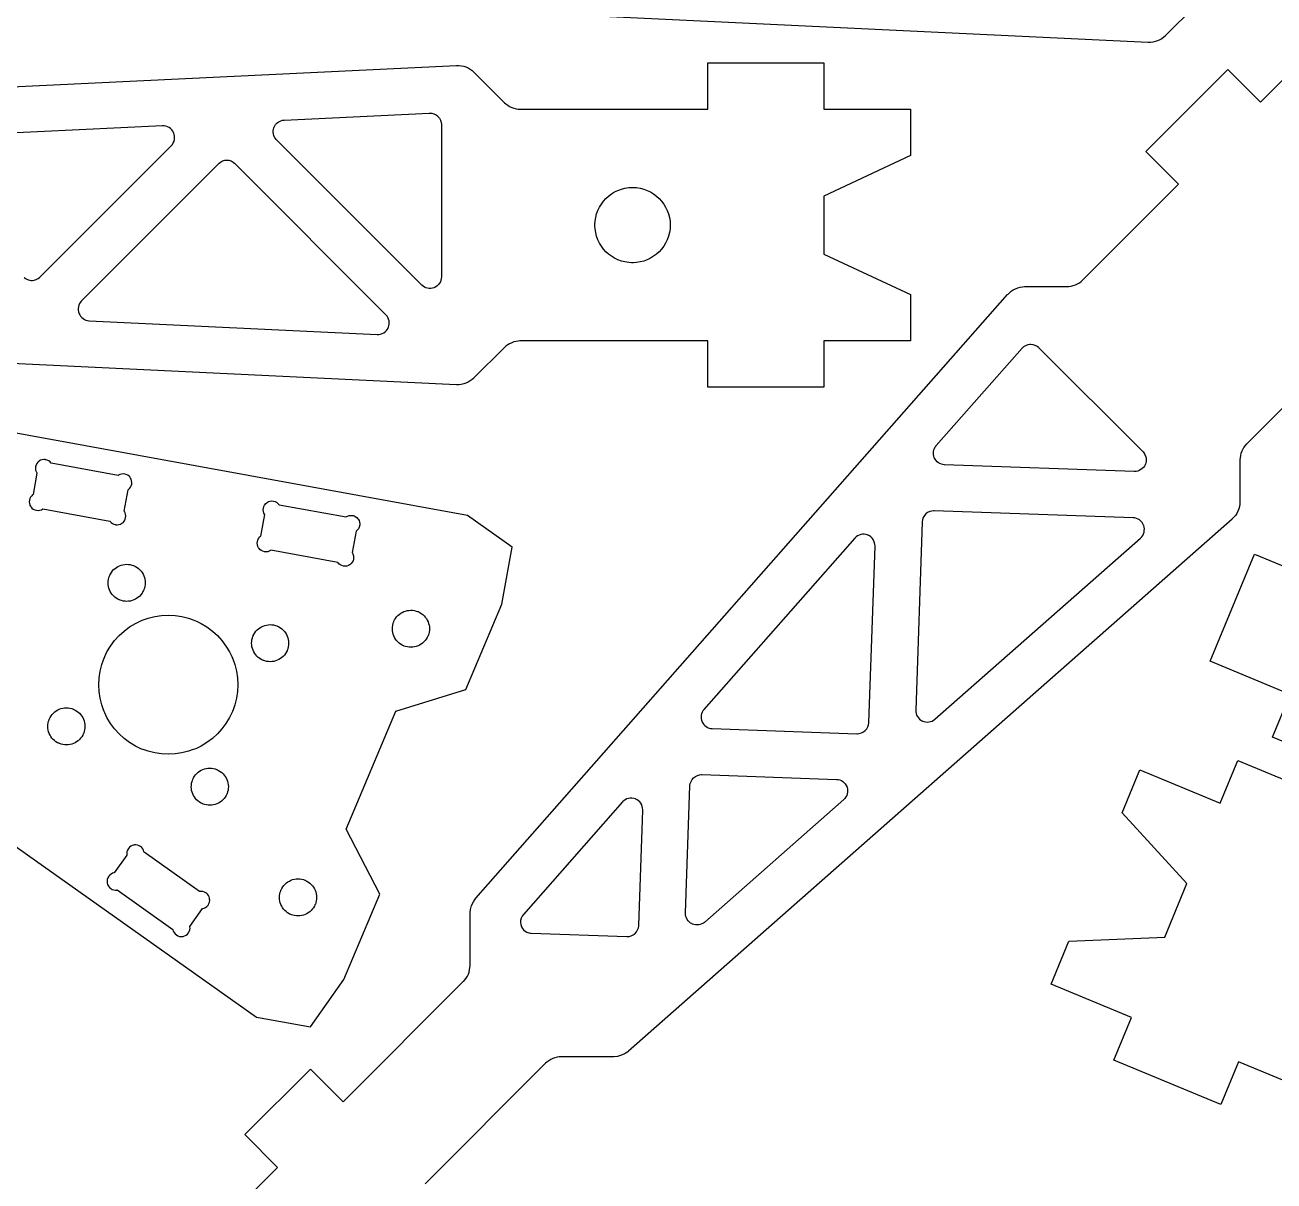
# Model space of a CAD drawing. Extents: x 0 to 997, y 0 to 569.
# Drawn here: x 246.2 to 354, y 100.9 to 200.6 of the extents above; entities that cross this region are included whole.
import ezdxf

# ---------------------------------------------------------------- set-up
doc = ezdxf.new("R2010")
doc.units = 0
doc.layers.get('0').update_dxf_attribs({"linetype": 'CONTINUOUS'})

msp = doc.modelspace()

# ---------------------------------------------------------------- linework, layer by layer
at = {"color": 0}
for points in [[(347.275, 202.321), (344.669, 199.715), (344.633, 199.678), (344.514, 199.575), (344.344, 199.453), (344.165, 199.349), (343.976, 199.264), (343.781, 199.2), (343.578, 199.156), (343.369, 199.133), (343.213, 199.129), (343.16, 199.132), (248.335, 203.669)], [(259.525, 93.5574), (268.01, 102.043), (265.182, 104.871), (270.838, 110.528), (273.667, 107.699), (284.04, 118.074), (284.076, 118.109), (284.174, 118.221), (284.29, 118.378), (284.392, 118.546), (284.475, 118.723), (284.54, 118.906), (284.588, 119.096), (284.617, 119.29), (284.626, 119.439), (284.626, 119.488), (284.626, 123.943), (284.626, 124.033), (284.66, 124.304), (284.756, 124.65), (284.912, 124.973), (285.067, 125.198), (285.126, 125.265), (331.035, 177.379), (331.071, 177.419), (331.185, 177.532), (331.349, 177.667), (331.525, 177.783), (331.713, 177.879), (331.908, 177.956), (332.112, 178.011), (332.322, 178.046), (332.482, 178.057), (332.536, 178.057), (336.124, 178.057), (336.124, 178.057), (336.174, 178.057), (336.322, 178.067), (336.517, 178.096), (336.706, 178.143), (336.89, 178.208), (337.067, 178.292), (337.233, 178.393), (337.392, 178.51), (337.504, 178.607), (337.539, 178.643), (345.792, 186.896), (342.963, 189.724), (350.035, 196.794), (352.862, 193.967), (358.165, 199.269)], [(188.626, 192.606), (283.451, 197.143), (283.504, 197.146), (283.662, 197.142), (283.869, 197.119), (284.072, 197.075), (284.268, 197.011), (284.457, 196.926), (284.638, 196.822), (284.806, 196.7), (284.925, 196.597), (284.963, 196.56), (287.568, 193.954), (287.603, 193.919), (287.714, 193.821), (287.872, 193.704), (288.04, 193.604), (288.217, 193.521), (288.4, 193.454), (288.59, 193.407), (288.785, 193.378), (288.932, 193.368), (288.982, 193.368), (305.153, 193.368), (305.153, 197.368), (315.154, 197.368), (315.154, 193.368), (322.654, 193.368), (322.654, 189.368), (315.154, 185.871), (315.154, 180.865), (322.654, 177.368), (322.654, 173.368), (315.154, 173.368), (315.154, 169.368), (305.153, 169.368), (305.153, 173.368), (288.982, 173.368), (288.932, 173.368), (288.785, 173.358), (288.59, 173.329), (288.4, 173.282), (288.217, 173.215), (288.04, 173.132), (287.872, 173.032), (287.714, 172.915), (287.603, 172.817), (287.568, 172.782), (284.963, 170.176), (284.925, 170.139), (284.806, 170.036), (284.638, 169.914), (284.457, 169.81), (284.268, 169.725), (284.072, 169.661), (283.869, 169.617), (283.662, 169.594), (283.504, 169.59), (283.451, 169.593), (188.626, 174.131)], [(246.112, 178.853), (246.231, 178.763), (246.403, 178.671), (246.589, 178.614), (246.736, 178.594), (246.786, 178.594), (246.835, 178.594), (246.982, 178.614), (247.168, 178.671), (247.34, 178.763), (247.458, 178.853), (247.493, 178.888), (258.824, 190.218), (258.85, 190.244), (258.922, 190.335), (259.003, 190.462), (259.061, 190.599), (259.099, 190.742), (259.115, 190.889), (259.11, 191.038), (259.082, 191.186), (259.046, 191.294), (259.031, 191.331), (259.015, 191.365), (258.958, 191.465), (258.868, 191.585), (258.761, 191.689), (258.642, 191.776), (258.51, 191.844), (258.369, 191.893), (258.221, 191.919), (258.107, 191.926), (258.068, 191.924), (236.442, 190.889)], [(359.933, 172.753), (351.681, 164.5), (351.646, 164.465), (351.547, 164.354), (351.431, 164.196), (351.331, 164.028), (351.247, 163.851), (351.182, 163.668), (351.133, 163.478), (351.104, 163.283), (351.094, 163.136), (351.094, 163.086), (351.094, 159.497), (351.094, 159.444), (351.083, 159.283), (351.05, 159.075), (350.994, 158.871), (350.918, 158.675), (350.821, 158.487), (350.704, 158.311), (350.569, 158.147), (350.457, 158.032), (350.417, 157.997), (298.304, 112.088), (298.236, 112.028), (298.011, 111.874), (297.689, 111.718), (297.342, 111.621), (297.072, 111.589), (296.982, 111.589), (292.526, 111.589), (292.476, 111.589), (292.329, 111.579), (292.135, 111.55), (291.944, 111.502), (291.761, 111.436), (291.585, 111.353), (291.417, 111.253), (291.258, 111.136), (291.147, 111.038), (291.112, 111.003), (280.737, 100.628)], [(361.303, 136.112), (353.912, 139.174), (355.443, 142.868), (348.514, 145.739), (352.34, 154.978), (359.269, 152.107)], [(361.754, 106.7), (350.971, 111.167), (349.44, 107.471), (340.201, 111.298), (341.732, 114.994), (334.803, 117.864), (336.333, 121.559), (344.601, 121.92), (346.517, 126.545), (340.925, 132.646), (342.457, 136.342), (349.386, 133.471), (350.917, 137.167), (360.156, 133.34)]]:
    msp.add_lwpolyline(points, dxfattribs=at)
for points in [[(281.106, 193.026), (281.156, 193.029), (281.308, 193.015), (281.503, 192.964), (281.683, 192.876), (281.807, 192.786), (281.843, 192.751), (281.881, 192.717), (281.975, 192.597), (282.072, 192.421), (282.133, 192.229), (282.153, 192.078), (282.153, 192.028), (282.153, 178.903), (282.153, 178.865), (282.142, 178.753), (282.11, 178.61), (282.057, 178.474), (281.985, 178.347), (281.896, 178.232), (281.79, 178.132), (281.669, 178.046), (281.571, 177.993), (281.536, 177.979), (281.501, 177.964), (281.393, 177.932), (281.249, 177.907), (281.103, 177.904), (280.958, 177.922), (280.818, 177.96), (280.685, 178.019), (280.56, 178.097), (280.472, 178.169), (280.446, 178.196), (267.921, 190.721), (267.894, 190.747), (267.825, 190.832), (267.747, 190.954), (267.689, 191.085), (267.649, 191.221), (267.629, 191.362), (267.631, 191.506), (267.653, 191.649), (267.682, 191.754), (267.694, 191.789), (267.708, 191.822), (267.758, 191.921), (267.838, 192.042), (267.933, 192.149), (268.043, 192.239), (268.164, 192.314), (268.294, 192.371), (268.435, 192.41), (268.543, 192.425), (268.581, 192.428), (281.106, 193.026)], [(251.083, 176.821), (251.057, 176.794), (250.986, 176.71), (250.91, 176.587), (250.85, 176.457), (250.811, 176.321), (250.792, 176.179), (250.793, 176.036), (250.814, 175.893), (250.844, 175.788), (250.857, 175.753), (250.871, 175.719), (250.919, 175.621), (251, 175.5), (251.096, 175.394), (251.204, 175.303), (251.326, 175.228), (251.457, 175.171), (251.596, 175.133), (251.706, 175.117), (251.742, 175.115), (276.599, 173.925), (276.636, 173.924), (276.751, 173.931), (276.899, 173.957), (277.04, 174.006), (277.171, 174.074), (277.292, 174.161), (277.397, 174.265), (277.487, 174.385), (277.546, 174.485), (277.561, 174.519), (277.576, 174.554), (277.611, 174.664), (277.64, 174.813), (277.646, 174.961), (277.629, 175.108), (277.592, 175.251), (277.532, 175.388), (277.453, 175.515), (277.381, 175.604), (277.353, 175.632), (264.331, 188.654), (264.294, 188.69), (264.174, 188.782), (264, 188.874), (263.814, 188.929), (263.624, 188.947), (263.432, 188.929), (263.247, 188.874), (263.074, 188.782), (262.951, 188.69), (262.917, 188.654), (251.083, 176.821)], [(295.403, 183.368), (295.403, 183.451), (295.421, 183.7), (295.469, 184.024), (295.55, 184.335), (295.658, 184.633), (295.796, 184.917), (295.958, 185.185), (296.146, 185.436), (296.356, 185.667), (296.586, 185.876), (296.836, 186.063), (297.104, 186.226), (297.389, 186.362), (297.688, 186.472), (297.999, 186.553), (298.321, 186.601), (298.571, 186.618), (298.653, 186.618), (298.736, 186.618), (298.986, 186.601), (299.308, 186.553), (299.619, 186.472), (299.918, 186.362), (300.203, 186.226), (300.471, 186.063), (300.721, 185.876), (300.951, 185.667), (301.161, 185.436), (301.349, 185.185), (301.511, 184.917), (301.649, 184.633), (301.757, 184.335), (301.838, 184.024), (301.886, 183.7), (301.903, 183.451), (301.903, 183.368), (301.903, 183.285), (301.886, 183.036), (301.838, 182.714), (301.757, 182.401), (301.649, 182.103), (301.511, 181.819), (301.349, 181.551), (301.161, 181.301), (300.951, 181.069), (300.721, 180.86), (300.471, 180.674), (300.203, 180.511), (299.918, 180.374), (299.619, 180.264), (299.308, 180.185), (298.986, 180.135), (298.736, 180.118), (298.653, 180.118), (298.571, 180.118), (298.321, 180.135), (297.999, 180.185), (297.688, 180.264), (297.389, 180.374), (297.104, 180.511), (296.836, 180.674), (296.586, 180.86), (296.356, 181.069), (296.146, 181.301), (295.958, 181.551), (295.796, 181.819), (295.658, 182.103), (295.55, 182.401), (295.469, 182.714), (295.421, 183.036), (295.403, 183.285), (295.403, 183.368)], [(332.281, 172.74), (332.314, 172.779), (332.431, 172.879), (332.604, 172.985), (332.796, 173.051), (332.949, 173.078), (332.999, 173.079), (333.05, 173.081), (333.203, 173.064), (333.399, 173.01), (333.579, 172.915), (333.701, 172.822), (333.737, 172.786), (342.71, 163.814), (342.737, 163.788), (342.81, 163.699), (342.889, 163.572), (342.947, 163.436), (342.986, 163.293), (343.003, 163.147), (342.997, 162.999), (342.969, 162.851), (342.935, 162.743), (342.921, 162.708), (342.906, 162.674), (342.849, 162.574), (342.76, 162.453), (342.656, 162.349), (342.537, 162.261), (342.407, 162.192), (342.267, 162.142), (342.121, 162.114), (342.007, 162.106), (341.968, 162.107), (325.593, 162.676), (325.557, 162.678), (325.45, 162.692), (325.313, 162.726), (325.183, 162.779), (325.063, 162.85), (324.954, 162.936), (324.857, 163.038), (324.775, 163.153), (324.722, 163.247), (324.708, 163.279), (324.694, 163.313), (324.661, 163.415), (324.635, 163.554), (324.628, 163.694), (324.639, 163.832), (324.671, 163.968), (324.721, 164.099), (324.79, 164.222), (324.853, 164.31), (324.876, 164.336), (332.281, 172.74)], [(276.828, 125.618), (273.939, 131.238), (278.222, 141.428), (284.26, 143.297), (287.356, 150.66), (288.249, 155.579), (284.388, 158.314), (241.921, 166.033), (226.993, 159.168), (226.313, 158.854), (225.171, 156.136), (225.422, 155.431), (230.961, 139.962), (266.186, 115.019), (270.842, 114.173), (273.732, 118.254), (276.828, 125.618)], [(248.46, 162.813), (248.439, 162.842), (248.364, 162.925), (248.249, 163.015), (248.119, 163.082), (248.013, 163.117), (247.976, 163.122), (247.94, 163.129), (247.829, 163.135), (247.685, 163.118), (247.544, 163.074), (247.446, 163.022), (247.415, 163.001), (247.386, 162.981), (247.303, 162.906), (247.213, 162.792), (247.146, 162.661), (247.111, 162.556), (247.104, 162.519), (247.099, 162.483), (247.093, 162.372), (247.11, 162.226), (247.154, 162.087), (247.206, 161.987), (247.226, 161.958), (246.89, 160.11), (246.858, 160.087), (246.775, 160.011), (246.683, 159.894), (246.618, 159.765), (246.579, 159.628), (246.567, 159.483), (246.583, 159.34), (246.626, 159.199), (246.679, 159.097), (246.7, 159.067), (246.722, 159.035), (246.799, 158.95), (246.915, 158.86), (247.044, 158.794), (247.183, 158.756), (247.326, 158.743), (247.471, 158.758), (247.611, 158.803), (247.713, 158.854), (247.744, 158.876), (253.528, 157.825), (253.549, 157.794), (253.624, 157.712), (253.737, 157.622), (253.868, 157.554), (253.974, 157.521), (254.01, 157.514), (254.046, 157.507), (254.157, 157.501), (254.303, 157.519), (254.442, 157.564), (254.542, 157.614), (254.571, 157.635), (254.603, 157.657), (254.688, 157.733), (254.778, 157.85), (254.843, 157.979), (254.882, 158.118), (254.894, 158.261), (254.879, 158.406), (254.835, 158.546), (254.782, 158.647), (254.761, 158.679), (255.097, 160.528), (255.128, 160.549), (255.213, 160.626), (255.304, 160.742), (255.369, 160.871), (255.408, 161.01), (255.421, 161.153), (255.404, 161.297), (255.36, 161.438), (255.308, 161.54), (255.286, 161.571), (255.265, 161.601), (255.189, 161.686), (255.072, 161.778), (254.943, 161.843), (254.804, 161.882), (254.661, 161.894), (254.517, 161.878), (254.376, 161.835), (254.274, 161.782), (254.243, 161.761), (248.46, 162.813)], [(267.422, 155.3), (267.39, 155.278), (267.289, 155.226), (267.149, 155.182), (267.004, 155.167), (266.861, 155.178), (266.722, 155.218), (266.593, 155.283), (266.476, 155.374), (266.4, 155.458), (266.378, 155.489), (266.357, 155.521), (266.304, 155.622), (266.26, 155.763), (266.244, 155.907), (266.257, 156.05), (266.296, 156.189), (266.361, 156.318), (266.453, 156.435), (266.536, 156.511), (266.568, 156.533), (266.904, 158.382), (266.882, 158.413), (266.831, 158.514), (266.786, 158.656), (266.771, 158.799), (266.782, 158.943), (266.821, 159.081), (266.888, 159.21), (266.978, 159.326), (267.063, 159.403), (267.093, 159.425), (267.125, 159.446), (267.226, 159.499), (267.367, 159.543), (267.511, 159.558), (267.654, 159.546), (267.793, 159.507), (267.922, 159.442), (268.039, 159.351), (268.115, 159.267), (268.138, 159.235), (273.921, 158.183), (273.951, 158.204), (274.05, 158.256), (274.189, 158.3), (274.335, 158.317), (274.446, 158.311), (274.482, 158.306), (274.518, 158.299), (274.624, 158.264), (274.754, 158.197), (274.869, 158.107), (274.943, 158.025), (274.964, 157.994), (274.985, 157.964), (275.036, 157.865), (275.081, 157.726), (275.097, 157.581), (275.092, 157.469), (275.086, 157.433), (275.079, 157.397), (275.044, 157.292), (274.978, 157.161), (274.888, 157.046), (274.806, 156.971), (274.775, 156.95), (274.439, 155.103), (274.46, 155.071), (274.513, 154.969), (274.557, 154.829), (274.572, 154.685), (274.56, 154.542), (274.521, 154.403), (274.456, 154.274), (274.365, 154.157), (274.281, 154.081), (274.249, 154.058), (274.218, 154.038), (274.117, 153.985), (273.975, 153.942), (273.832, 153.925), (273.688, 153.938), (273.55, 153.976), (273.421, 154.042), (273.304, 154.133), (273.226, 154.217), (273.206, 154.249), (267.422, 155.3)], [(342.506, 156.358), (342.533, 156.383), (342.611, 156.467), (342.699, 156.589), (342.765, 156.719), (342.813, 156.858), (342.839, 157.004), (342.843, 157.151), (342.826, 157.3), (342.799, 157.41), (342.786, 157.446), (342.774, 157.482), (342.724, 157.585), (342.643, 157.71), (342.546, 157.821), (342.435, 157.917), (342.31, 157.994), (342.174, 158.053), (342.031, 158.092), (341.917, 158.107), (341.879, 158.108), (324.697, 158.706), (324.646, 158.707), (324.494, 158.692), (324.306, 158.64), (324.132, 158.554), (323.981, 158.436), (323.853, 158.293), (323.754, 158.126), (323.69, 157.942), (323.664, 157.79), (323.662, 157.74), (323.099, 141.51), (323.097, 141.474), (323.104, 141.362), (323.132, 141.219), (323.179, 141.082), (323.244, 140.954), (323.328, 140.837), (323.428, 140.733), (323.542, 140.644), (323.638, 140.587), (323.671, 140.571), (323.704, 140.556), (323.808, 140.518), (323.951, 140.486), (324.094, 140.475), (324.237, 140.485), (324.378, 140.515), (324.514, 140.565), (324.642, 140.635), (324.732, 140.7), (324.76, 140.725), (342.506, 156.358)], [(318.025, 139.475), (318.075, 139.474), (318.228, 139.489), (318.417, 139.54), (318.59, 139.626), (318.742, 139.743), (318.869, 139.888), (318.967, 140.054), (319.032, 140.239), (319.057, 140.39), (319.06, 140.44), (319.588, 155.651), (319.589, 155.69), (319.581, 155.807), (319.55, 155.958), (319.499, 156.1), (319.425, 156.233), (319.333, 156.353), (319.224, 156.458), (319.099, 156.546), (318.994, 156.6), (318.958, 156.615), (318.922, 156.629), (318.808, 156.661), (318.657, 156.683), (318.504, 156.682), (318.356, 156.658), (318.211, 156.612), (318.075, 156.544), (317.95, 156.456), (317.864, 156.376), (317.838, 156.347), (304.819, 141.569), (304.796, 141.543), (304.733, 141.456), (304.664, 141.332), (304.614, 141.201), (304.583, 141.065), (304.571, 140.926), (304.578, 140.788), (304.604, 140.649), (304.638, 140.546), (304.651, 140.513), (304.667, 140.481), (304.718, 140.386), (304.8, 140.271), (304.897, 140.169), (305.007, 140.083), (305.126, 140.013), (305.256, 139.96), (305.393, 139.925), (305.5, 139.911), (305.536, 139.91), (318.025, 139.475)], [(255.588, 153.969), (255.626, 153.954), (255.736, 153.9), (255.874, 153.817), (256, 153.721), (256.115, 153.615), (256.219, 153.5), (256.31, 153.375), (256.389, 153.243), (256.454, 153.104), (256.506, 152.96), (256.544, 152.81), (256.568, 152.658), (256.576, 152.503), (256.569, 152.346), (256.547, 152.19), (256.508, 152.033), (256.469, 151.917), (256.454, 151.879), (256.439, 151.842), (256.383, 151.732), (256.3, 151.594), (256.206, 151.467), (256.1, 151.351), (255.983, 151.249), (255.86, 151.157), (255.726, 151.079), (255.588, 151.014), (255.443, 150.961), (255.294, 150.924), (255.142, 150.9), (254.987, 150.892), (254.831, 150.897), (254.674, 150.919), (254.518, 150.958), (254.401, 150.997), (254.364, 151.014), (254.325, 151.029), (254.215, 151.083), (254.078, 151.167), (253.951, 151.263), (253.836, 151.368), (253.733, 151.483), (253.642, 151.608), (253.563, 151.74), (253.497, 151.879), (253.446, 152.024), (253.408, 152.172), (253.385, 152.325), (253.375, 152.481), (253.382, 152.638), (253.404, 152.793), (253.443, 152.95), (253.482, 153.067), (253.497, 153.104), (253.513, 153.142), (253.568, 153.251), (253.651, 153.389), (253.746, 153.515), (253.851, 153.631), (253.968, 153.735), (254.092, 153.826), (254.225, 153.904), (254.364, 153.969), (254.508, 154.022), (254.657, 154.06), (254.81, 154.083), (254.964, 154.092), (255.121, 154.086), (255.278, 154.064), (255.433, 154.025), (255.55, 153.986), (255.588, 153.969)], [(280.128, 150.006), (280.165, 149.99), (280.275, 149.936), (280.412, 149.853), (280.539, 149.757), (280.654, 149.651), (280.758, 149.536), (280.849, 149.411), (280.928, 149.279), (280.993, 149.14), (281.044, 148.996), (281.083, 148.846), (281.107, 148.694), (281.115, 148.539), (281.108, 148.382), (281.086, 148.226), (281.049, 148.069), (281.008, 147.953), (280.993, 147.915), (280.978, 147.878), (280.922, 147.768), (280.84, 147.631), (280.744, 147.503), (280.639, 147.388), (280.522, 147.285), (280.399, 147.193), (280.267, 147.115), (280.128, 147.05), (279.983, 146.997), (279.833, 146.96), (279.681, 146.936), (279.526, 146.928), (279.369, 146.933), (279.213, 146.956), (279.057, 146.994), (278.94, 147.033), (278.903, 147.05), (278.865, 147.065), (278.754, 147.119), (278.617, 147.203), (278.49, 147.299), (278.375, 147.404), (278.272, 147.519), (278.181, 147.644), (278.103, 147.776), (278.036, 147.915), (277.985, 148.06), (277.947, 148.208), (277.924, 148.361), (277.915, 148.517), (277.921, 148.674), (277.943, 148.829), (277.982, 148.986), (278.021, 149.103), (278.036, 149.14), (278.053, 149.178), (278.107, 149.288), (278.19, 149.425), (278.285, 149.553), (278.392, 149.667), (278.507, 149.771), (278.632, 149.862), (278.764, 149.94), (278.903, 150.006), (279.047, 150.058), (279.196, 150.096), (279.349, 150.119), (279.504, 150.128), (279.66, 150.122), (279.817, 150.1), (279.974, 150.061), (280.089, 150.022), (280.128, 150.006)], [(260.861, 149.239), (260.999, 149.182), (261.397, 148.985), (261.903, 148.682), (262.374, 148.332), (262.807, 147.939), (263.201, 147.504), (263.55, 147.033), (263.854, 146.529), (264.051, 146.129), (264.108, 145.992), (264.165, 145.856), (264.308, 145.433), (264.451, 144.861), (264.536, 144.281), (264.565, 143.696), (264.536, 143.111), (264.451, 142.531), (264.308, 141.958), (264.165, 141.536), (264.108, 141.4), (264.051, 141.263), (263.854, 140.862), (263.55, 140.358), (263.201, 139.886), (262.807, 139.453), (262.374, 139.06), (261.903, 138.71), (261.397, 138.407), (260.999, 138.209), (260.861, 138.152), (260.724, 138.096), (260.301, 137.953), (259.731, 137.81), (259.15, 137.724), (258.565, 137.696), (257.981, 137.724), (257.4, 137.81), (256.828, 137.953), (256.406, 138.096), (256.269, 138.152), (256.132, 138.209), (255.732, 138.407), (255.226, 138.71), (254.756, 139.06), (254.322, 139.453), (253.929, 139.886), (253.579, 140.358), (253.276, 140.862), (253.078, 141.263), (253.022, 141.4), (252.965, 141.536), (252.822, 141.958), (252.679, 142.531), (252.593, 143.111), (252.565, 143.696), (252.593, 144.281), (252.679, 144.861), (252.822, 145.433), (252.965, 145.856), (253.022, 145.992), (253.078, 146.129), (253.276, 146.529), (253.579, 147.033), (253.929, 147.504), (254.322, 147.939), (254.756, 148.332), (255.226, 148.682), (255.732, 148.985), (256.132, 149.182), (256.269, 149.239), (256.406, 149.296), (256.828, 149.439), (257.4, 149.582), (257.981, 149.667), (258.565, 149.696), (259.15, 149.667), (259.731, 149.582), (260.301, 149.439), (260.724, 149.296), (260.861, 149.239)], [(267.974, 148.763), (268.011, 148.747), (268.121, 148.693), (268.258, 148.61), (268.385, 148.515), (268.5, 148.408), (268.604, 148.293), (268.694, 148.168), (268.774, 148.036), (268.839, 147.897), (268.89, 147.753), (268.929, 147.604), (268.953, 147.451), (268.961, 147.296), (268.954, 147.14), (268.932, 146.983), (268.894, 146.826), (268.854, 146.711), (268.839, 146.672), (268.824, 146.635), (268.769, 146.525), (268.686, 146.388), (268.59, 146.261), (268.485, 146.146), (268.369, 146.042), (268.244, 145.951), (268.112, 145.872), (267.974, 145.807), (267.829, 145.754), (267.679, 145.717), (267.526, 145.693), (267.372, 145.685), (267.215, 145.692), (267.058, 145.714), (266.903, 145.751), (266.786, 145.792), (266.749, 145.807), (266.711, 145.822), (266.6, 145.876), (266.463, 145.96), (266.336, 146.056), (266.221, 146.161), (266.118, 146.276), (266.026, 146.401), (265.949, 146.533), (265.883, 146.672), (265.831, 146.817), (265.793, 146.967), (265.769, 147.118), (265.761, 147.274), (265.767, 147.431), (265.789, 147.587), (265.828, 147.743), (265.867, 147.86), (265.883, 147.897), (265.899, 147.935), (265.953, 148.046), (266.036, 148.183), (266.131, 148.31), (266.237, 148.425), (266.353, 148.528), (266.478, 148.619), (266.61, 148.697), (266.749, 148.763), (266.893, 148.815), (267.042, 148.853), (267.194, 148.876), (267.35, 148.885), (267.506, 148.879), (267.662, 148.857), (267.819, 148.818), (267.935, 148.779), (267.974, 148.763)], [(250.382, 141.585), (250.419, 141.569), (250.529, 141.514), (250.667, 141.432), (250.793, 141.336), (250.908, 141.231), (251.013, 141.114), (251.103, 140.99), (251.182, 140.858), (251.247, 140.719), (251.299, 140.575), (251.338, 140.425), (251.361, 140.272), (251.369, 140.118), (251.362, 139.961), (251.34, 139.804), (251.303, 139.649), (251.263, 139.532), (251.247, 139.494), (251.232, 139.457), (251.176, 139.346), (251.094, 139.208), (250.999, 139.082), (250.893, 138.967), (250.776, 138.863), (250.653, 138.772), (250.521, 138.694), (250.382, 138.628), (250.237, 138.576), (250.088, 138.538), (249.935, 138.515), (249.781, 138.506), (249.624, 138.513), (249.467, 138.535), (249.311, 138.573), (249.194, 138.613), (249.157, 138.628), (249.119, 138.644), (249.008, 138.699), (248.871, 138.782), (248.744, 138.877), (248.629, 138.983), (248.526, 139.099), (248.435, 139.224), (248.357, 139.356), (248.29, 139.494), (248.239, 139.639), (248.201, 139.788), (248.178, 139.94), (248.168, 140.096), (248.175, 140.251), (248.197, 140.408), (248.236, 140.564), (248.275, 140.681), (248.29, 140.719), (248.307, 140.757), (248.361, 140.867), (248.444, 141.004), (248.539, 141.131), (248.646, 141.246), (248.761, 141.35), (248.886, 141.44), (249.018, 141.519), (249.157, 141.585), (249.301, 141.636), (249.45, 141.675), (249.603, 141.699), (249.758, 141.707), (249.914, 141.7), (250.071, 141.678), (250.226, 141.64), (250.343, 141.6), (250.382, 141.585)], [(262.767, 136.378), (262.804, 136.362), (262.914, 136.308), (263.051, 136.225), (263.178, 136.129), (263.293, 136.023), (263.397, 135.908), (263.489, 135.783), (263.567, 135.651), (263.632, 135.512), (263.685, 135.368), (263.722, 135.219), (263.746, 135.066), (263.754, 134.911), (263.749, 134.755), (263.726, 134.598), (263.688, 134.442), (263.649, 134.325), (263.632, 134.288), (263.617, 134.25), (263.563, 134.14), (263.479, 134.002), (263.383, 133.876), (263.278, 133.76), (263.162, 133.657), (263.037, 133.566), (262.906, 133.487), (262.767, 133.422), (262.622, 133.37), (262.472, 133.332), (262.321, 133.308), (262.165, 133.299), (262.008, 133.306), (261.853, 133.328), (261.696, 133.367), (261.579, 133.406), (261.542, 133.422), (261.504, 133.437), (261.394, 133.492), (261.257, 133.575), (261.129, 133.67), (261.015, 133.776), (260.911, 133.892), (260.819, 134.016), (260.742, 134.149), (260.676, 134.288), (260.624, 134.432), (260.586, 134.581), (260.563, 134.734), (260.554, 134.889), (260.56, 135.045), (260.582, 135.202), (260.621, 135.358), (260.66, 135.474), (260.676, 135.512), (260.692, 135.55), (260.746, 135.66), (260.829, 135.798), (260.925, 135.924), (261.031, 136.039), (261.146, 136.143), (261.271, 136.234), (261.403, 136.313), (261.542, 136.378), (261.686, 136.43), (261.835, 136.468), (261.987, 136.492), (262.143, 136.5), (262.3, 136.494), (262.456, 136.471), (262.612, 136.433), (262.729, 136.394), (262.767, 136.378)], [(316.256, 135.534), (316.293, 135.533), (316.406, 135.518), (316.55, 135.479), (316.686, 135.42), (316.81, 135.343), (316.922, 135.247), (317.019, 135.136), (317.1, 135.011), (317.149, 134.908), (317.162, 134.872), (317.175, 134.836), (317.201, 134.726), (317.219, 134.578), (317.215, 134.43), (317.189, 134.285), (317.142, 134.146), (317.074, 134.015), (316.987, 133.893), (316.91, 133.81), (316.882, 133.785), (304.885, 123.217), (304.857, 123.192), (304.767, 123.127), (304.64, 123.057), (304.504, 123.007), (304.364, 122.977), (304.221, 122.967), (304.076, 122.978), (303.935, 123.01), (303.831, 123.047), (303.797, 123.063), (303.764, 123.079), (303.668, 123.136), (303.553, 123.226), (303.454, 123.33), (303.371, 123.447), (303.304, 123.574), (303.257, 123.711), (303.231, 123.854), (303.224, 123.965), (303.225, 124.002), (303.606, 134.973), (303.608, 135.024), (303.633, 135.174), (303.699, 135.36), (303.796, 135.526), (303.924, 135.67), (304.075, 135.787), (304.249, 135.873), (304.438, 135.925), (304.59, 135.94), (304.64, 135.938), (316.256, 135.534)], [(289.226, 123.869), (289.196, 123.833), (289.114, 123.712), (289.035, 123.541), (288.989, 123.361), (288.978, 123.177), (289, 122.994), (289.057, 122.817), (289.147, 122.651), (289.236, 122.535), (289.271, 122.501), (289.225, 122.546), (289.258, 122.513), (289.371, 122.426), (289.533, 122.336), (289.711, 122.278), (289.851, 122.256), (289.897, 122.254), (298.151, 121.967), (298.201, 121.966), (298.353, 121.981), (298.543, 122.032), (298.715, 122.119), (298.868, 122.235), (298.996, 122.379), (299.093, 122.546), (299.158, 122.731), (299.183, 122.882), (299.185, 122.932), (299.531, 132.884), (299.532, 132.923), (299.524, 133.04), (299.494, 133.191), (299.442, 133.333), (299.368, 133.466), (299.276, 133.586), (299.167, 133.691), (299.042, 133.779), (298.938, 133.833), (298.901, 133.848), (298.865, 133.862), (298.751, 133.894), (298.6, 133.916), (298.447, 133.915), (298.299, 133.891), (298.154, 133.845), (298.019, 133.777), (297.893, 133.689), (297.807, 133.609), (297.782, 133.58), (289.226, 123.869)], [(256.471, 129.251), (256.464, 129.288), (256.431, 129.397), (256.364, 129.528), (256.274, 129.642), (256.165, 129.736), (256.04, 129.808), (255.903, 129.855), (255.757, 129.874), (255.642, 129.87), (255.606, 129.863), (255.568, 129.857), (255.458, 129.823), (255.326, 129.756), (255.213, 129.667), (255.119, 129.558), (255.047, 129.433), (255.001, 129.296), (254.982, 129.149), (254.986, 129.035), (254.992, 128.998), (253.907, 127.465), (253.869, 127.458), (253.764, 127.426), (253.633, 127.36), (253.518, 127.27), (253.442, 127.189), (253.421, 127.159), (253.4, 127.129), (253.347, 127.03), (253.301, 126.892), (253.283, 126.746), (253.287, 126.635), (253.293, 126.599), (253.3, 126.563), (253.332, 126.457), (253.399, 126.326), (253.487, 126.21), (253.569, 126.134), (253.599, 126.113), (253.629, 126.092), (253.728, 126.04), (253.867, 125.994), (254.011, 125.976), (254.122, 125.98), (254.158, 125.986), (258.957, 122.589), (258.963, 122.552), (258.997, 122.443), (259.064, 122.311), (259.154, 122.197), (259.263, 122.103), (259.388, 122.032), (259.525, 121.985), (259.671, 121.966), (259.785, 121.97), (259.822, 121.976), (259.86, 121.982), (259.968, 122.016), (260.1, 122.083), (260.214, 122.173), (260.308, 122.282), (260.379, 122.407), (260.426, 122.544), (260.446, 122.69), (260.442, 122.804), (260.435, 122.842), (261.521, 124.375), (261.557, 124.381), (261.664, 124.414), (261.794, 124.479), (261.91, 124.569), (261.985, 124.651), (262.007, 124.681), (262.028, 124.711), (262.079, 124.809), (262.126, 124.948), (262.144, 125.093), (262.14, 125.204), (262.133, 125.24), (262.128, 125.277), (262.094, 125.383), (262.029, 125.514), (261.939, 125.629), (261.858, 125.705), (261.828, 125.726), (261.799, 125.747), (261.7, 125.799), (261.561, 125.845), (261.415, 125.864), (261.304, 125.859), (261.268, 125.853), (256.471, 129.251)], [(270.383, 126.825), (270.421, 126.809), (270.531, 126.755), (270.668, 126.672), (270.794, 126.576), (270.91, 126.471), (271.014, 126.355), (271.104, 126.23), (271.183, 126.098), (271.249, 125.959), (271.301, 125.815), (271.339, 125.666), (271.362, 125.513), (271.371, 125.358), (271.364, 125.202), (271.342, 125.045), (271.304, 124.889), (271.264, 124.772), (271.249, 124.734), (271.233, 124.697), (271.179, 124.587), (271.096, 124.449), (271, 124.322), (270.894, 124.207), (270.779, 124.104), (270.654, 124.013), (270.522, 123.934), (270.383, 123.869), (270.239, 123.817), (270.089, 123.779), (269.938, 123.755), (269.782, 123.746), (269.625, 123.753), (269.468, 123.775), (269.313, 123.814), (269.196, 123.853), (269.158, 123.869), (269.121, 123.884), (269.01, 123.939), (268.872, 124.022), (268.746, 124.117), (268.631, 124.223), (268.528, 124.339), (268.436, 124.463), (268.358, 124.596), (268.293, 124.734), (268.24, 124.879), (268.203, 125.028), (268.179, 125.181), (268.171, 125.336), (268.176, 125.492), (268.199, 125.649), (268.237, 125.805), (268.276, 125.921), (268.293, 125.959), (268.308, 125.997), (268.362, 126.107), (268.446, 126.245), (268.54, 126.371), (268.647, 126.486), (268.763, 126.59), (268.888, 126.681), (269.019, 126.76), (269.158, 126.825), (269.303, 126.877), (269.451, 126.915), (269.604, 126.938), (269.76, 126.947), (269.915, 126.941), (270.072, 126.918), (270.229, 126.88), (270.346, 126.841), (270.383, 126.825)]]:
    msp.add_lwpolyline(points, close=True, dxfattribs=at)

doc.saveas('drawing.dxf')
